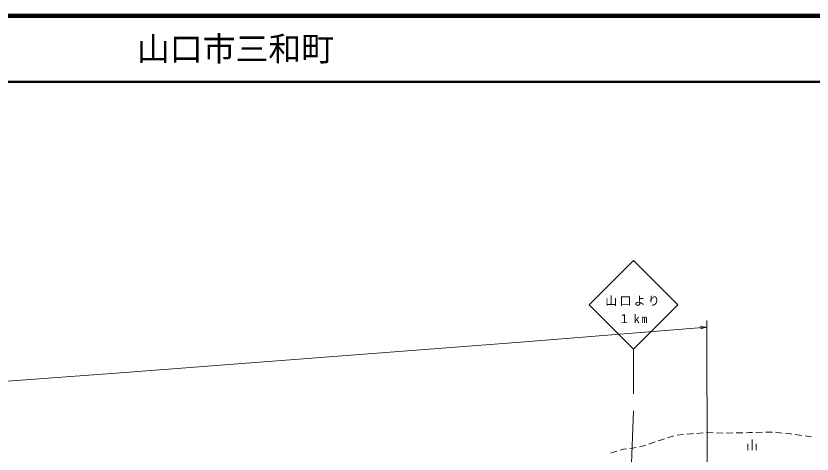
# Model space of a CAD drawing. Units: millimetres, scale not verified. Extents: x 40000 to 680000, y 20000 to 380000.
# Drawn here: x 386644 to 507666, y 313418 to 380000 of the extents above; entities that cross this region are included whole.
import ezdxf
from ezdxf.enums import TextEntityAlignment as Align

# ---------------------------------------------------------------- set-up
doc = ezdxf.new("R2010")
doc.units = ezdxf.units.MM
doc.header["$LTSCALE"] = 1000
for name, color, linetype, lineweight in [('M-BGD', 7, 'Continuous', 13), ('M-STR-HTXT', 7, 'Continuous', 13), ('M-STR-STRC', 7, 'Continuous', 13), ('M-TTL', 2, 'Continuous', 140), ('M-TTL-LINE', 7, 'Continuous', 50)]:
    doc.layers.add(name, color=color, linetype=linetype, lineweight=lineweight)
doc.layers.add('M-TTL-TXT', color=7, linetype='Continuous')
doc.styles.add('ＭＳ ゴシック', font='')
doc.styles.get('ＭＳ ゴシック').set_extended_font_data('MS Gothic')

# ---------------------------------------------------------------- blocks, each defined once
blk = doc.blocks.new('荒地')
at = {"color": 7, "linetype": 'Continuous', "lineweight": 13}
for p, q in [((-1, 0.25), (-1, -1.25)), ((0, -1.25), (0, 1.25)), ((1, 0.25), (1, -1.25))]:
    blk.add_line(p, q, dxfattribs=at)

msp = doc.modelspace()

# ---------------------------------------------------------------- linework, layer by layer
at = {"layer": 'M-BGD'}
for p, q in [((485711, 315881), (486661, 316194)), ((487147, 316295), (488143, 316383)), ((488641, 316428), (489251, 316482)), ((489251, 316482), (489637, 316519)), ((490135, 316567), (491130, 316662)), ((491628, 316692), (492628, 316662)), ((493128, 316647), (494127, 316617)), ((494627, 316610), (495627, 316628)), ((496127, 316637), (497127, 316655)), ((497626, 316664), (498127, 316673)), ((498127, 316673), (498626, 316686)), ((499126, 316700), (500126, 316726)), ((500626, 316740), (501625, 316767)), ((502123, 316722), (503117, 316615)), ((503614, 316562), (504425, 316476)), ((504425, 316476), (504608, 316452)), ((505104, 316387), (506095, 316257)), ((506591, 316192), (507583, 316062)), ((481867, 314613), (482387, 314785)), ((482862, 314942), (483811, 315255)), ((484286, 315412), (484798, 315580)), ((484798, 315580), (485236, 315725)), ((477054, 313536), (477187, 313616)), ((477187, 313616), (477996, 313861)), ((478475, 314005), (479025, 314171)), ((479025, 314171), (479447, 314225)), ((479943, 314288), (480619, 314374)), ((480619, 314374), (480931, 314434)), ((481423, 314528), (481867, 314613))]:
    msp.add_line(p, q, dxfattribs=at)
at = {"layer": 'M-STR-HTXT'}
for p, q in [((491724, 309129), (491651, 333709)), ((463995, 330490), (491654, 332709)), ((491654, 332709), (490644, 332795)), ((491654, 332709), (490670, 332463)), ((401877, 325737), (463995, 330490)), ((343207, 321383), (401877, 325737))]:
    msp.add_line(p, q, dxfattribs=at)
at = {"layer": 'M-STR-STRC'}
for p, q in [((473771, 336107), (480522, 342857)), ((487272, 336106), (480522, 342857)), ((473771, 336107), (480521, 329356)), ((480522, 329356), (487272, 336106)), ((480521, 329356), (480521, 322580)), ((480521, 319987), (480118, 308788))]:
    msp.add_line(p, q, dxfattribs=at)
at = {"layer": 'M-TTL'}
msp.add_line((680000, 380000), (40000, 380000), dxfattribs=at)
at = {"layer": 'M-TTL-LINE'}
msp.add_line((40000, 370000), (680000, 370000), dxfattribs=at)

# ---------------------------------------------------------------- block references
at = {"layer": 'M-BGD', "xscale": 640, "yscale": 640}
msp.add_blockref('荒地', (498534, 314822), dxfattribs=at)

# ---------------------------------------------------------------- texts
at = {"layer": 'M-STR-STRC', "char_height": 1320, "attachment_point": 8, "style": 'ＭＳ ゴシック'}
for s, insert in [('\\T1.2;山口より', (480553, 335916)), ('\\T1.3;１km', (480553, 333315))]:
    msp.add_mtext(s, dxfattribs=dict(at, insert=insert))
at = {"layer": 'M-TTL-TXT', "style": 'ＭＳ ゴシック'}
msp.add_text('山口市三和町', height=3666, dxfattribs=at).set_placement((405024, 375000), align=Align.MIDDLE_LEFT)

doc.saveas('drawing.dxf')
